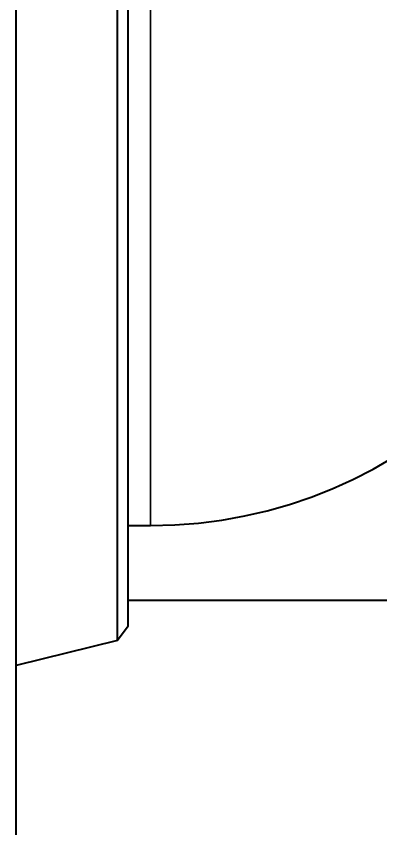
# Model space of a CAD drawing. Header units: millimetres. Extents: x 0 to 3364, y 0 to 2376.
# Drawn here: x 684.32 to 694.09, y 1266.07 to 1287.85 of the extents above; entities that cross this region are included whole.
import ezdxf

# ---------------------------------------------------------------- set-up
doc = ezdxf.new("R2010")
doc.units = ezdxf.units.MM
doc.header["$LTSCALE"] = 4
doc.layers.add('가시적인 것(ISO)', color=3, linetype='Continuous', lineweight=40, true_color=0x00ff00)
doc.layers.add('가시적인 좁은 것(ISO)', color=3, linetype='Continuous', lineweight=35, true_color=0x00ff00)

msp = doc.modelspace()

# ---------------------------------------------------------------- linework, layer by layer
at = {"layer": '가시적인 것(ISO)'}
for p, q in [((684.3246, 1061.6988), (684.3246, 1341.6988)), ((687.0356, 1271.1185), (687.0356, 1302.2791)), ((687.3246, 1271.4988), (687.3246, 1301.8988)), ((687.3246, 1274.1988), (687.9246, 1274.1988)), ((687.3246, 1272.1988), (695.0246, 1272.1988)), ((687.3246, 1271.4988), (687.0356, 1271.1185)), ((687.0356, 1271.1185), (684.3246, 1270.4454))]:
    msp.add_line(p, q, dxfattribs=at)
msp.add_arc((687.9246, 1286.6988), 12.5, 270, 90, dxfattribs=at)
at = {"layer": '가시적인 좁은 것(ISO)'}
msp.add_line((687.9246, 1274.1988), (687.9246, 1299.1988), dxfattribs=at)

doc.saveas('drawing.dxf')
